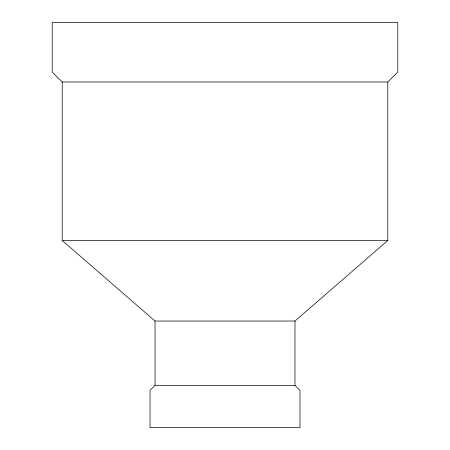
<?xml version="1.0" encoding="UTF-8"?>
<svg xmlns="http://www.w3.org/2000/svg" width="450" height="450" viewBox="0 0 450 450"><rect width="100%" height="100%" fill="white"/><g stroke="black" fill="none" stroke-linecap="round" stroke-linejoin="round"><path stroke-width="0.67" d="M155.031 385.369L294.969 385.369L299.97 390.324L299.97 427.5L150.03 427.5L150.03 390.324L155.031 385.369L155.031 321.036L62.212 240.491L62.212 81.979L52.217 72.067L52.217 22.5L397.783 22.5L397.783 72.067L387.787 81.979L62.212 81.979M294.969 385.369L294.969 321.036L387.787 240.491L387.787 81.979M62.212 240.491L387.787 240.491M155.031 321.036L294.969 321.036"/></g></svg>
